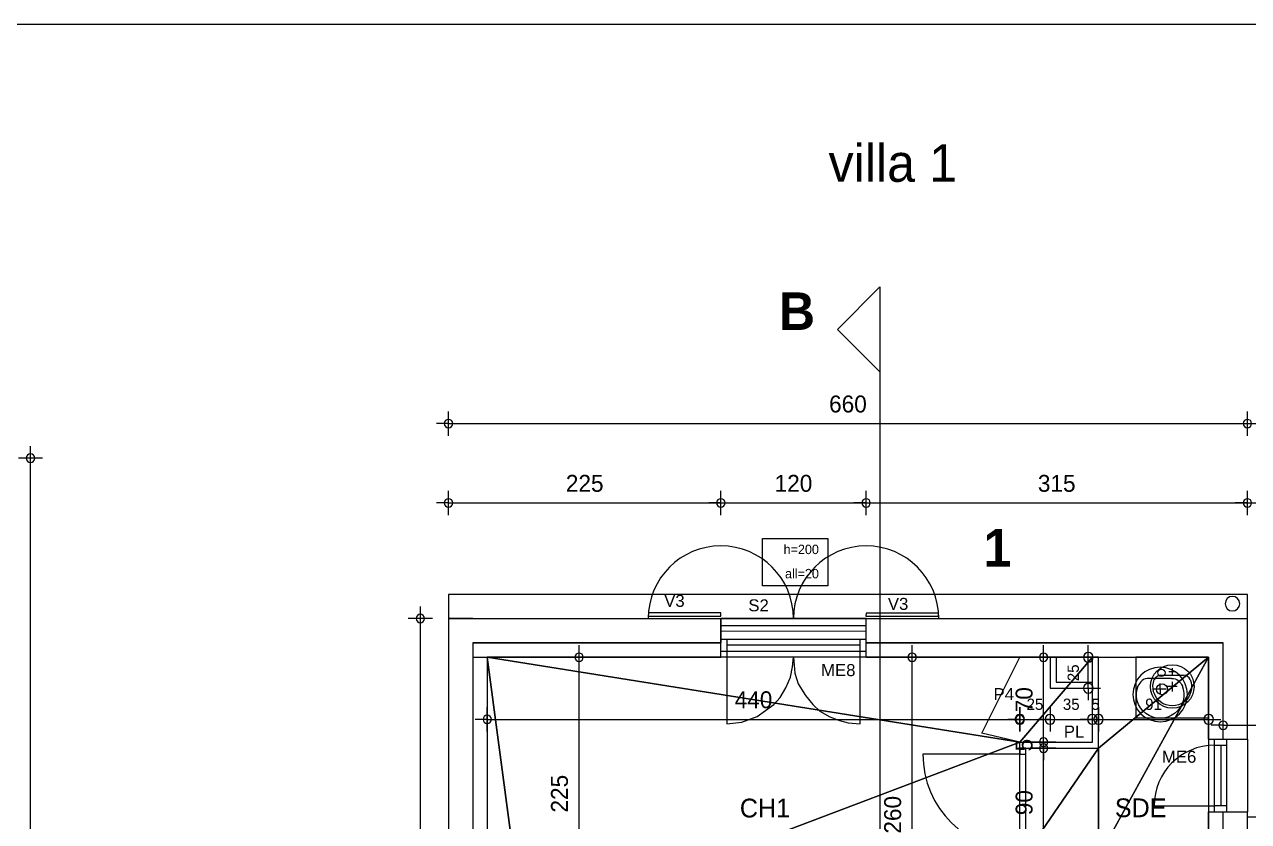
# Model space of a CAD drawing. Header units: metres. Extents: x 1.8 to 61.8, y -52.8 to -10.8.
# Drawn here: x 27.2 to 37.31, y -17.35 to -10.77 of the extents above; entities that cross this region are included whole.
import ezdxf
from ezdxf.enums import TextEntityAlignment as Align
from ezdxf.lldxf.tags import DXFTag

# ---------------------------------------------------------------- set-up
doc = ezdxf.new("R2010")
doc.units = ezdxf.units.M
doc.header["$MEASUREMENT"] = 0
for name, color, linetype in [('Calque commun', 7, 'Continuous'), ('Calque100', 7, 'Continuous'), ('Calque2', 7, 'Continuous'), ('Calque4', 7, 'Continuous'), ('Calque90', 7, 'Continuous'), ('Cotations', 7, 'Continuous'), ('Textes', 7, 'Continuous')]:
    doc.layers.add(name, color=color, linetype=linetype)
doc.styles.add('Arial8', font='arial.ttf', dxfattribs={"height": 0.098961})
doc.styles.add('Century Gothic', font='GOTHICB.TTF', dxfattribs={"height": 0.31023})
doc.styles.add('Century Gothic10', font='GOTHIC.TTF', dxfattribs={"height": 0.310302})
doc.styles.add('Century Gothic11', font='GOTHIC.TTF', dxfattribs={"height": 0.139636})
doc.styles.add('Century Gothic19', font='GOTHIC.TTF', dxfattribs={"height": 0.155151})
doc.styles.add('Century Gothic21', font='GOTHIC.TTF', dxfattribs={"height": 0.09309})
doc.styles.add('Century Gothic5', font='GOTHIC.TTF', dxfattribs={"height": 0.077575})
tags = doc.linetypes.add('DASHDOT2', pattern=[0.5, 0.25, -0.125, 0, -0.125]).pattern_tags.tags
tags[10:11] = [DXFTag(74, 4), DXFTag(75, 0), DXFTag(340, '0'), DXFTag(46, 1.0), DXFTag(50, 0.0), DXFTag(44, 0.0), DXFTag(45, 0.0)]
tags[8:9] = [DXFTag(74, 4), DXFTag(75, 0), DXFTag(340, '0'), DXFTag(46, 1.0), DXFTag(50, 0.0), DXFTag(44, 0.0), DXFTag(45, 0.0)]
tags[6:7] = [DXFTag(74, 4), DXFTag(75, 0), DXFTag(340, '0'), DXFTag(46, 1.0), DXFTag(50, 0.0), DXFTag(44, 0.0), DXFTag(45, 0.0)]
tags[4:5] = [DXFTag(74, 4), DXFTag(75, 0), DXFTag(340, '0'), DXFTag(46, 1.0), DXFTag(50, 0.0), DXFTag(44, 0.0), DXFTag(45, 0.0)]
tags = doc.linetypes.add('HIDDEN2', pattern=[0.1875, 0.125, -0.0625]).pattern_tags.tags
tags[6:7] = [DXFTag(74, 4), DXFTag(75, 0), DXFTag(340, '0'), DXFTag(46, 1.0), DXFTag(50, 0.0), DXFTag(44, 0.0), DXFTag(45, 0.0)]
tags[4:5] = [DXFTag(74, 4), DXFTag(75, 0), DXFTag(340, '0'), DXFTag(46, 1.0), DXFTag(50, 0.0), DXFTag(44, 0.0), DXFTag(45, 0.0)]

# ---------------------------------------------------------------- blocks, each defined once
blk = doc.blocks.new('new')
at = {"layer": 'Calque commun', "color": 5, "linetype": 'Continuous', "lineweight": 9}
blk.add_arc((0, 0), 0.5, 0, 359.9994, dxfattribs=at)
blk = doc.blocks.new('new2')
at = {"layer": 'Calque commun', "color": 5, "linetype": 'Continuous', "lineweight": 9}
blk.add_arc((0, 0), 0.5, 0, 359.9994, dxfattribs=at)
blk = doc.blocks.new('DimLine52720')
at = {"layer": 'Calque commun', "color": 5, "linetype": 'Continuous', "lineweight": 9}
for p, q in [((30.471, -15.671), (30.471, -15.571)), ((30.571, -15.671), (30.371, -15.671)), ((30.471, -24.671), (30.471, -15.671)), ((30.571, -24.671), (30.371, -24.671)), ((30.471, -24.671), (30.471, -24.771))]:
    blk.add_line(p, q, dxfattribs=at)
at = {"layer": 'Calque commun', "color": 5, "linetype": 'Continuous', "lineweight": 9, "xscale": 0.07000000029802322, "yscale": 0.07000000029802322, "zscale": 0.07000000029802322, "rotation": 90}
for name, p in [('new2', (30.471, -15.671)), ('new', (30.471, -24.671))]:
    blk.add_blockref(name, p, dxfattribs=at)
at = {"layer": 'Calque commun', "color": 5, "linetype": 'Continuous', "lineweight": 9, "style": 'Century Gothic11'}
blk.add_text('900', height=0.1396, rotation=90, dxfattribs=at).set_placement((30.421, -20.171), align=Align.BOTTOM_CENTER)
blk = doc.blocks.new('Block52766')
at = {"layer": 'Calque commun', "color": 7, "linetype": 'Continuous', "lineweight": 18}
for p, q in [((30.904, -15.671), (30.704, -15.671)), ((30.904, -15.871), (30.904, -15.871))]:
    blk.add_line(p, q, dxfattribs=at)
at = {"layer": 'Calque commun', "color": 7, "linetype": 'Continuous', "lineweight": 9}
blk.add_line((30.904, -15.991), (31.024, -15.991), dxfattribs=at)
blk = doc.blocks.new('Block52770')
at = {"layer": 'Calque commun', "color": 7, "linetype": 'Continuous', "lineweight": 18}
for p, q in [((37.304, -16.667), (37.304, -15.671)), ((37.304, -19.569), (37.304, -17.267))]:
    blk.add_line(p, q, dxfattribs=at)
at = {"layer": 'Calque commun', "color": 7, "linetype": 'Continuous', "lineweight": 9}
for p, q in [((37.104, -16.667), (37.104, -15.871)), ((36.984, -16.667), (36.984, -15.991)), ((36.984, -19.569), (36.984, -17.267)), ((37.104, -19.569), (37.104, -17.267))]:
    blk.add_line(p, q, dxfattribs=at)
blk = doc.blocks.new('Block52771')
at = {"layer": 'Calque commun', "color": 7, "linetype": 'Continuous', "lineweight": 18}
for p, q in [((30.704, -15.671), (32.954, -15.671)), ((34.154, -15.671), (37.304, -15.671))]:
    blk.add_line(p, q, dxfattribs=at)
at = {"layer": 'Calque commun', "color": 7, "linetype": 'Continuous', "lineweight": 9}
for p, q in [((30.904, -15.871), (32.954, -15.871)), ((34.154, -15.871), (37.104, -15.871)), ((31.024, -15.991), (32.954, -15.991)), ((34.154, -15.991), (36.984, -15.991))]:
    blk.add_line(p, q, dxfattribs=at)
blk = doc.blocks.new('Block52772')
at = {"layer": 'Calque commun', "color": 7, "linetype": 'Continuous', "lineweight": 18}
blk.add_line((30.704, -15.671), (30.704, -24.671), dxfattribs=at)
at = {"layer": 'Calque commun', "color": 7, "linetype": 'Continuous', "lineweight": 9}
for p, q in [((30.904, -15.871), (30.904, -24.471)), ((31.024, -15.991), (31.024, -24.351))]:
    blk.add_line(p, q, dxfattribs=at)
blk = doc.blocks.new('@PRES_1_$$_1')
at = {"layer": 'Calque commun', "color": 5, "linetype": 'Continuous', "lineweight": 9}
for p, q in [((0, 0.32), (1.2, 0.32)), ((1.2, 0.15), (0, 0.15)), ((0.05, 0.05), (0.05, 0.15)), ((1.15, 0.15), (1.15, 0.05)), ((1.2, 0.05), (0, 0.05)), ((0, 0), (1.2, 0)), ((0.05, 0.1), (1.15, 0.1))]:
    blk.add_line(p, q, dxfattribs=at)
blk = doc.blocks.new('@PRES_1_$$_1-2')
at = {"layer": 'Calque commun', "color": 7, "linetype": 'Continuous', "lineweight": 9}
blk.add_line((0, 0), (0, 0.32), dxfattribs=at)
blk = doc.blocks.new('@PRES_1_$$_1-3')
at = {"layer": 'Calque commun', "color": 7, "linetype": 'Continuous', "lineweight": 9}
blk.add_line((0, 0), (0, 0.32), dxfattribs=at)
blk = doc.blocks.new('INTER_2D_COMB')
at = {"layer": 'Calque4', "color": 0, "linetype": 'ByBlock', "lineweight": -2}
for name in ['@PRES_1_$$_1', '@PRES_1_$$_1-2']:
    blk.add_blockref(name, (0, 0), dxfattribs=at)
at = {"layer": 'Calque4', "color": 0, "linetype": 'ByBlock', "lineweight": -2, "extrusion": (0, 0, -1), "xscale": -1, "yscale": -1, "zscale": -1, "rotation": -180}
blk.add_blockref('@PRES_1_$$_1-3', (-1.2, 0), dxfattribs=at)
blk = doc.blocks.new('PLACED_COMB')
at = {"layer": 'Calque4', "color": 0, "linetype": 'ByBlock', "lineweight": -2}
blk.add_blockref('INTER_2D_COMB', (0, 0), dxfattribs=at)
blk = doc.blocks.new('@PRES_1_$$_1-4')
at = {"layer": 'Calque commun', "color": 5, "linetype": 'Continuous', "lineweight": 9}
for p, q in [((0, 0.32), (0.6, 0.32)), ((0.6, 0.15), (0, 0.15)), ((0.05, 0.05), (0.05, 0.15)), ((0.55, 0.15), (0.55, 0.05)), ((0.6, 0.05), (0, 0.05)), ((0, 0), (0.6, 0)), ((0.05, 0.1), (0.55, 0.1))]:
    blk.add_line(p, q, dxfattribs=at)
blk = doc.blocks.new('@PRES_1_$$_1-5')
at = {"layer": 'Calque commun', "color": 0, "linetype": 'ByBlock', "lineweight": -2}
blk.add_line((0, 0), (0, 0.32), dxfattribs=at)
blk = doc.blocks.new('@PRES_1_$$_1-6')
at = {"layer": 'Calque commun', "color": 0, "linetype": 'ByBlock', "lineweight": -2}
blk.add_line((0, 0), (0, 0.32), dxfattribs=at)
blk = doc.blocks.new('INTER_2D_COMB2')
at = {"layer": 'Calque4', "color": 0, "linetype": 'ByBlock', "lineweight": -2}
blk.add_blockref('@PRES_1_$$_1-4', (0, 0), dxfattribs=at)
at = {"layer": 'Calque4', "color": 7, "linetype": 'Continuous', "lineweight": 9}
blk.add_blockref('@PRES_1_$$_1-5', (0, 0), dxfattribs=at)
at = {"layer": 'Calque4', "color": 7, "linetype": 'Continuous', "lineweight": 9, "extrusion": (0, 0, -1), "xscale": -1, "yscale": -1, "zscale": -1, "rotation": -180}
blk.add_blockref('@PRES_1_$$_1-6', (-0.6, 0), dxfattribs=at)
blk = doc.blocks.new('PLACED_COMB2')
at = {"layer": 'Calque4', "color": 0, "linetype": 'ByBlock', "lineweight": -2}
blk.add_blockref('INTER_2D_COMB2', (0, 0), dxfattribs=at)
blk = doc.blocks.new('new57')
at = {"layer": 'Calque commun', "color": 5, "linetype": 'Continuous', "lineweight": 9}
blk.add_arc((0, 0), 0.5, 0, 359.9994, dxfattribs=at)
blk = doc.blocks.new('new58')
at = {"layer": 'Calque commun', "color": 5, "linetype": 'Continuous', "lineweight": 9}
blk.add_arc((0, 0), 0.5, 0, 359.9994, dxfattribs=at)
blk = doc.blocks.new('DimLine53238')
at = {"layer": 'Calque commun', "color": 5, "linetype": 'Continuous', "lineweight": 9}
for p, q in [((27.25, -14.347, 0), (27.25, -14.247, 0)), ((27.35, -14.347, 0), (27.15, -14.347, 0)), ((27.25, -23.347, 0), (27.25, -14.347, 0)), ((27.35, -23.347, 0), (27.15, -23.347, 0)), ((27.25, -23.347, 0), (27.25, -23.447, 0))]:
    blk.add_line(p, q, dxfattribs=at)
at = {"layer": 'Calque commun', "color": 5, "linetype": 'Continuous', "lineweight": 9, "xscale": 0.07000000029802322, "yscale": 0.07000000029802322, "zscale": 0.07000000029802322, "rotation": 90}
for name, p in [('new58', (27.25, -14.347, 0)), ('new57', (27.25, -23.347, 0))]:
    blk.add_blockref(name, p, dxfattribs=at)
at = {"layer": 'Calque commun', "color": 5, "linetype": 'Continuous', "lineweight": 9, "style": 'Century Gothic11'}
blk.add_text('900', height=0.1396, rotation=90, dxfattribs=at).set_placement((27.2, -18.847, 0), align=Align.BOTTOM_CENTER)
blk = doc.blocks.new('new65')
at = {"layer": 'Calque commun', "color": 5, "linetype": 'Continuous', "lineweight": 9}
blk.add_arc((0, 0), 0.5, 0, 359.9994, dxfattribs=at)
blk = doc.blocks.new('new66')
at = {"layer": 'Calque commun', "color": 5, "linetype": 'Continuous', "lineweight": 9}
blk.add_arc((0, 0), 0.5, 0, 359.9994, dxfattribs=at)
blk = doc.blocks.new('DimLine53532')
at = {"layer": 'Calque commun', "color": 5, "linetype": 'Continuous', "lineweight": 9}
for p, q in [((30.704, -14.816), (30.704, -14.616)), ((32.954, -14.816), (32.954, -14.616)), ((30.704, -14.716), (30.604, -14.716)), ((30.704, -14.716), (32.954, -14.716)), ((32.954, -14.716), (33.054, -14.716))]:
    blk.add_line(p, q, dxfattribs=at)
at = {"layer": 'Calque commun', "color": 5, "linetype": 'Continuous', "lineweight": 9, "xscale": 0.07000000029802322, "yscale": 0.07000000029802322, "zscale": 0.07000000029802322}
for name, p in [('new65', (30.704, -14.716)), ('new66', (32.954, -14.716))]:
    blk.add_blockref(name, p, dxfattribs=at)
at = {"layer": 'Calque commun', "color": 5, "linetype": 'Continuous', "lineweight": 9, "style": 'Century Gothic11'}
blk.add_text('225', height=0.1396, dxfattribs=at).set_placement((31.829, -14.666), align=Align.BOTTOM_CENTER)
blk = doc.blocks.new('new67')
at = {"layer": 'Calque commun', "color": 5, "linetype": 'Continuous', "lineweight": 9}
blk.add_arc((0, 0), 0.5, 0, 359.9994, dxfattribs=at)
blk = doc.blocks.new('new68')
at = {"layer": 'Calque commun', "color": 5, "linetype": 'Continuous', "lineweight": 9}
blk.add_arc((0, 0), 0.5, 0, 359.9994, dxfattribs=at)
blk = doc.blocks.new('DimLine53540')
at = {"layer": 'Calque commun', "color": 5, "linetype": 'Continuous', "lineweight": 9}
for p, q in [((32.954, -14.816), (32.954, -14.616)), ((34.154, -14.816), (34.154, -14.616)), ((32.954, -14.716), (32.854, -14.716)), ((32.954, -14.716), (34.154, -14.716)), ((34.154, -14.716), (34.254, -14.716))]:
    blk.add_line(p, q, dxfattribs=at)
at = {"layer": 'Calque commun', "color": 5, "linetype": 'Continuous', "lineweight": 9, "xscale": 0.07000000029802322, "yscale": 0.07000000029802322, "zscale": 0.07000000029802322}
for name, p in [('new67', (32.954, -14.716)), ('new68', (34.154, -14.716))]:
    blk.add_blockref(name, p, dxfattribs=at)
at = {"layer": 'Calque commun', "color": 5, "linetype": 'Continuous', "lineweight": 9, "style": 'Century Gothic11'}
blk.add_text('120', height=0.1396, dxfattribs=at).set_placement((33.554, -14.666), align=Align.BOTTOM_CENTER)
blk = doc.blocks.new('new69')
at = {"layer": 'Calque commun', "color": 5, "linetype": 'Continuous', "lineweight": 9}
blk.add_arc((0, 0), 0.5, 0, 359.9994, dxfattribs=at)
blk = doc.blocks.new('new70')
at = {"layer": 'Calque commun', "color": 5, "linetype": 'Continuous', "lineweight": 9}
blk.add_arc((0, 0), 0.5, 0, 359.9994, dxfattribs=at)
blk = doc.blocks.new('DimLine53548')
at = {"layer": 'Calque commun', "color": 5, "linetype": 'Continuous', "lineweight": 9}
for p, q in [((34.154, -14.816), (34.154, -14.616)), ((37.304, -14.816), (37.304, -14.616)), ((34.154, -14.716), (34.054, -14.716)), ((34.154, -14.716), (37.304, -14.716)), ((37.304, -14.716), (37.404, -14.716))]:
    blk.add_line(p, q, dxfattribs=at)
at = {"layer": 'Calque commun', "color": 5, "linetype": 'Continuous', "lineweight": 9, "xscale": 0.07000000029802322, "yscale": 0.07000000029802322, "zscale": 0.07000000029802322}
for name, p in [('new69', (34.154, -14.716)), ('new70', (37.304, -14.716))]:
    blk.add_blockref(name, p, dxfattribs=at)
at = {"layer": 'Calque commun', "color": 5, "linetype": 'Continuous', "lineweight": 9, "style": 'Century Gothic11'}
blk.add_text('315', height=0.1396, dxfattribs=at).set_placement((35.729, -14.666), align=Align.BOTTOM_CENTER)
blk = doc.blocks.new('new83')
at = {"layer": 'Calque commun', "color": 5, "linetype": 'Continuous', "lineweight": 9}
blk.add_arc((0, 0), 0.5, 0, 359.9994, dxfattribs=at)
blk = doc.blocks.new('new84')
at = {"layer": 'Calque commun', "color": 5, "linetype": 'Continuous', "lineweight": 9}
blk.add_arc((0, 0), 0.5, 0, 359.9994, dxfattribs=at)
blk = doc.blocks.new('DimLine54847')
at = {"layer": 'Calque commun', "color": 5, "linetype": 'Continuous', "lineweight": 9}
for p, q in [((37.104, -16.652), (37.104, -16.452)), ((40.084, -16.652), (40.084, -16.452)), ((37.104, -16.552), (37.004, -16.552)), ((37.104, -16.552), (40.084, -16.552)), ((40.084, -16.552), (40.184, -16.552))]:
    blk.add_line(p, q, dxfattribs=at)
at = {"layer": 'Calque commun', "color": 5, "linetype": 'Continuous', "lineweight": 9, "xscale": 0.07000000029802322, "yscale": 0.07000000029802322, "zscale": 0.07000000029802322}
for name, p in [('new83', (37.104, -16.552)), ('new84', (40.084, -16.552))]:
    blk.add_blockref(name, p, dxfattribs=at)
at = {"layer": 'Calque commun', "color": 5, "linetype": 'Continuous', "lineweight": 9, "style": 'Century Gothic11'}
blk.add_text('298', height=0.1396, dxfattribs=at).set_placement((38.594, -16.502), align=Align.BOTTOM_CENTER)
blk = doc.blocks.new('new111')
at = {"layer": 'Calque commun', "color": 5, "linetype": 'Continuous', "lineweight": 9}
blk.add_arc((0, 0), 0.5, 0, 359.9994, dxfattribs=at)
blk = doc.blocks.new('new112')
at = {"layer": 'Calque commun', "color": 5, "linetype": 'Continuous', "lineweight": 9}
blk.add_arc((0, 0), 0.5, 0, 359.9994, dxfattribs=at)
blk = doc.blocks.new('DimLine55493')
at = {"layer": 'Calque commun', "color": 5, "linetype": 'Continuous', "lineweight": 9}
for p, q in [((30.704, -14.161), (30.704, -13.961)), ((37.304, -14.161), (37.304, -13.961)), ((30.704, -14.061), (30.604, -14.061)), ((30.704, -14.061), (37.304, -14.061)), ((37.304, -14.061), (37.404, -14.061))]:
    blk.add_line(p, q, dxfattribs=at)
at = {"layer": 'Calque commun', "color": 5, "linetype": 'Continuous', "lineweight": 9, "xscale": 0.07000000029802322, "yscale": 0.07000000029802322, "zscale": 0.07000000029802322}
for name, p in [('new111', (30.704, -14.061)), ('new112', (37.304, -14.061))]:
    blk.add_blockref(name, p, dxfattribs=at)
at = {"layer": 'Calque commun', "color": 5, "linetype": 'Continuous', "lineweight": 9, "style": 'Century Gothic11'}
blk.add_text('660', height=0.1396, dxfattribs=at).set_placement((34.004, -14.011), align=Align.BOTTOM_CENTER)
blk = doc.blocks.new('new113')
at = {"layer": 'Calque commun', "color": 5, "linetype": 'Continuous', "lineweight": 9}
blk.add_arc((0, 0), 0.5, 0, 359.9994, dxfattribs=at)
blk = doc.blocks.new('new114')
at = {"layer": 'Calque commun', "color": 5, "linetype": 'Continuous', "lineweight": 9}
blk.add_arc((0, 0), 0.5, 0, 359.9994, dxfattribs=at)
blk = doc.blocks.new('DimLine55501')
at = {"layer": 'Calque commun', "color": 5, "linetype": 'Continuous', "lineweight": 9}
for p, q in [((37.304, -14.816), (37.304, -14.616)), ((43.504, -14.816), (43.504, -14.616)), ((37.304, -14.716), (37.204, -14.716)), ((37.304, -14.716), (43.504, -14.716)), ((43.504, -14.716), (43.604, -14.716))]:
    blk.add_line(p, q, dxfattribs=at)
at = {"layer": 'Calque commun', "color": 5, "linetype": 'Continuous', "lineweight": 9, "xscale": 0.07000000029802322, "yscale": 0.07000000029802322, "zscale": 0.07000000029802322}
for name, p in [('new113', (37.304, -14.716)), ('new114', (43.504, -14.716))]:
    blk.add_blockref(name, p, dxfattribs=at)
at = {"layer": 'Calque commun', "color": 5, "linetype": 'Continuous', "lineweight": 9, "style": 'Century Gothic11'}
blk.add_text('620', height=0.1396, dxfattribs=at).set_placement((40.404, -14.666), align=Align.BOTTOM_CENTER)
blk = doc.blocks.new('fleche08')
at = {"layer": 'Calque100', "color": 6, "linetype": 'Continuous', "lineweight": 18}
mesh = blk.add_polyface(dxfattribs=at)
corners = [(-0.35, -0.35), (0, 0), (0.35, -0.35)]
mesh.append_faces([[corners[k] for k in face] for face in [(0, 1, 2)]], dxfattribs={"color": 6})
blk = doc.blocks.new('@PRES_1_$$_1-49')
at = {"layer": 'Calque commun', "color": 5, "linetype": 'Continuous', "lineweight": 9}
blk.add_line((0.05, 0.05), (0.05, 0.85), dxfattribs=at)
at = {"layer": 'Calque commun', "color": 5, "linetype": 'Continuous', "lineweight": 9, "extrusion": (0, 0, -1)}
blk.add_arc((-0.05, 0.05), 0.8, 90, 180, dxfattribs=at)
at = {"layer": 'Calque commun', "color": 5, "linetype": 'Continuous', "lineweight": 9}
mesh = blk.add_polyface(dxfattribs=at)
corners = [(0, 0), (0, 0.05), (0.05, 0.05), (0.05, 0)]
mesh.append_faces([[corners[k] for k in face] for face in [(0, 1, 2, 3)]], dxfattribs={"color": 5})
mesh = blk.add_polyface(dxfattribs=at)
corners = [(0.85, 0), (0.85, 0.05), (0.9, 0.05), (0.9, 0)]
mesh.append_faces([[corners[k] for k in face] for face in [(0, 1, 2, 3)]], dxfattribs={"color": 5})
blk = doc.blocks.new('@PRES_1_$$_1-50')
at = {"layer": 'Calque commun', "color": 0, "linetype": 'ByBlock', "lineweight": -2}
blk.add_line((0, 0), (0, 0.05), dxfattribs=at)
blk = doc.blocks.new('@PRES_1_$$_1-51')
at = {"layer": 'Calque commun', "color": 0, "linetype": 'ByBlock', "lineweight": -2}
blk.add_line((0, 0), (0, 0.05), dxfattribs=at)
blk = doc.blocks.new('INTER_2D_COMB17')
at = {"layer": 'Calque commun', "color": 0, "linetype": 'ByBlock', "lineweight": -2}
blk.add_blockref('@PRES_1_$$_1-49', (0, 0), dxfattribs=at)
at = {"layer": 'Calque commun', "color": 15, "linetype": 'Continuous', "lineweight": 18}
blk.add_blockref('@PRES_1_$$_1-50', (0, 0), dxfattribs=at)
at = {"layer": 'Calque commun', "color": 15, "linetype": 'Continuous', "lineweight": 18, "extrusion": (0, 0, -1), "xscale": -1, "yscale": -1, "zscale": -1, "rotation": -180}
blk.add_blockref('@PRES_1_$$_1-51', (-0.9, 0), dxfattribs=at)
blk = doc.blocks.new('PLACED_COMB17')
at = {"layer": 'Calque commun', "color": 0, "linetype": 'ByBlock', "lineweight": -2}
blk.add_blockref('INTER_2D_COMB17', (0, 0), dxfattribs=at)
blk = doc.blocks.new('xmodule1pdniv1-19')
at = {"layer": 'Calque commun', "color": 5, "linetype": 'Continuous', "lineweight": 9}
blk.add_arc((0, 0), 0.5, 0, 359.9994, dxfattribs=at)
blk = doc.blocks.new('xmodule1pdniv1-20')
at = {"layer": 'Calque commun', "color": 5, "linetype": 'Continuous', "lineweight": 9}
blk.add_arc((0, 0), 0.5, 0, 359.9994, dxfattribs=at)
blk = doc.blocks.new('DimLine53678-2')
at = {"layer": 'Calque commun', "color": 5, "linetype": 'Continuous', "lineweight": 9}
for p, q in [((31.782, -15.991), (31.782, -15.891)), ((31.882, -15.991), (31.682, -15.991)), ((31.782, -18.243), (31.782, -15.991)), ((31.682, -18.243), (31.882, -18.243)), ((31.782, -18.243), (31.782, -18.343))]:
    blk.add_line(p, q, dxfattribs=at)
at = {"layer": 'Calque commun', "color": 5, "linetype": 'Continuous', "lineweight": 9, "xscale": 0.07000000029802322, "yscale": 0.07000000029802322, "zscale": 0.07000000029802322, "rotation": 90}
for name, p in [('xmodule1pdniv1-20', (31.782, -15.991)), ('xmodule1pdniv1-19', (31.782, -18.243))]:
    blk.add_blockref(name, p, dxfattribs=at)
at = {"layer": 'Calque commun', "color": 5, "linetype": 'Continuous', "lineweight": 9, "style": 'Century Gothic11'}
blk.add_text('225', height=0.1396, rotation=90, dxfattribs=at).set_placement((31.732, -17.117), align=Align.BOTTOM_CENTER)
blk = doc.blocks.new('xmodule1pdniv1-43')
at = {"layer": 'Calque commun', "color": 5, "linetype": 'Continuous', "lineweight": 9}
blk.add_arc((0, 0), 0.5, 0, 359.9994, dxfattribs=at)
blk = doc.blocks.new('xmodule1pdniv1-44')
at = {"layer": 'Calque commun', "color": 5, "linetype": 'Continuous', "lineweight": 9}
blk.add_arc((0, 0), 0.5, 0, 359.9994, dxfattribs=at)
blk = doc.blocks.new('DimLine53774-2')
at = {"layer": 'Calque commun', "color": 5, "linetype": 'Continuous', "lineweight": 9}
for p, q in [((34.535, -15.991), (34.535, -15.891)), ((34.635, -15.991), (34.435, -15.991)), ((34.535, -18.591), (34.535, -15.991)), ((34.635, -18.591), (34.435, -18.591)), ((34.535, -18.591), (34.535, -18.691))]:
    blk.add_line(p, q, dxfattribs=at)
at = {"layer": 'Calque commun', "color": 5, "linetype": 'Continuous', "lineweight": 9, "xscale": 0.07000000029802322, "yscale": 0.07000000029802322, "zscale": 0.07000000029802322, "rotation": 90}
for name, p in [('xmodule1pdniv1-44', (34.535, -15.991)), ('xmodule1pdniv1-43', (34.535, -18.591))]:
    blk.add_blockref(name, p, dxfattribs=at)
at = {"layer": 'Calque commun', "color": 5, "linetype": 'Continuous', "lineweight": 9, "style": 'Century Gothic11'}
blk.add_text('260', height=0.1396, rotation=90, dxfattribs=at).set_placement((34.485, -17.291), align=Align.BOTTOM_CENTER)
blk = doc.blocks.new('xmodule1pdniv1-59')
at = {"layer": 'Calque commun', "color": 5, "linetype": 'Continuous', "lineweight": 9}
blk.add_arc((0, 0), 0.5, 0, 359.9994, dxfattribs=at)
blk = doc.blocks.new('xmodule1pdniv1-60')
at = {"layer": 'Calque commun', "color": 5, "linetype": 'Continuous', "lineweight": 9}
blk.add_arc((0, 0), 0.5, 0, 359.9994, dxfattribs=at)
blk = doc.blocks.new('DimLine53854-2')
at = {"layer": 'Calque commun', "color": 5, "linetype": 'Continuous', "lineweight": 9}
for p, q in [((35.621, -16.741), (35.621, -16.641)), ((35.721, -16.741), (35.521, -16.741)), ((35.621, -17.641), (35.621, -16.741)), ((35.721, -17.641), (35.521, -17.641)), ((35.621, -17.641), (35.621, -17.741))]:
    blk.add_line(p, q, dxfattribs=at)
at = {"layer": 'Calque commun', "color": 5, "linetype": 'Continuous', "lineweight": 9, "xscale": 0.07000000029802322, "yscale": 0.07000000029802322, "zscale": 0.07000000029802322, "rotation": 90}
for name, p in [('xmodule1pdniv1-60', (35.621, -16.741)), ('xmodule1pdniv1-59', (35.621, -17.641))]:
    blk.add_blockref(name, p, dxfattribs=at)
at = {"layer": 'Calque commun', "color": 5, "linetype": 'Continuous', "lineweight": 9, "style": 'Century Gothic11'}
blk.add_text('90', height=0.1396, rotation=90, dxfattribs=at).set_placement((35.571, -17.191), align=Align.BOTTOM_CENTER)
blk = doc.blocks.new('xmodule1pdniv1-61')
at = {"layer": 'Calque commun', "color": 5, "linetype": 'Continuous', "lineweight": 9}
blk.add_arc((0, 0), 0.5, 0, 359.9994, dxfattribs=at)
blk = doc.blocks.new('xmodule1pdniv1-62')
at = {"layer": 'Calque commun', "color": 5, "linetype": 'Continuous', "lineweight": 9}
blk.add_arc((0, 0), 0.5, 0, 359.9994, dxfattribs=at)
blk = doc.blocks.new('DimLine53862-2')
at = {"layer": 'Calque commun', "color": 5, "linetype": 'Continuous', "lineweight": 9}
for p, q in [((35.621, -16.691), (35.621, -16.591)), ((35.721, -16.691), (35.521, -16.691)), ((35.721, -16.741), (35.521, -16.741)), ((35.621, -16.741), (35.621, -16.691)), ((35.621, -16.741), (35.621, -16.841))]:
    blk.add_line(p, q, dxfattribs=at)
at = {"layer": 'Calque commun', "color": 5, "linetype": 'Continuous', "lineweight": 9, "xscale": 0.07000000029802322, "yscale": 0.07000000029802322, "zscale": 0.07000000029802322, "rotation": 90}
for name, p in [('xmodule1pdniv1-62', (35.621, -16.691)), ('xmodule1pdniv1-61', (35.621, -16.741))]:
    blk.add_blockref(name, p, dxfattribs=at)
at = {"layer": 'Calque commun', "color": 5, "linetype": 'Continuous', "lineweight": 9, "style": 'Century Gothic11'}
blk.add_text('5', height=0.14, rotation=90, dxfattribs=at).set_placement((35.571, -16.716), align=Align.BOTTOM_CENTER)
blk = doc.blocks.new('xmodule1pdniv1-63')
at = {"layer": 'Calque commun', "color": 5, "linetype": 'Continuous', "lineweight": 9}
blk.add_arc((0, 0), 0.5, 0, 359.9994, dxfattribs=at)
blk = doc.blocks.new('xmodule1pdniv1-64')
at = {"layer": 'Calque commun', "color": 5, "linetype": 'Continuous', "lineweight": 9}
blk.add_arc((0, 0), 0.5, 0, 359.9994, dxfattribs=at)
blk = doc.blocks.new('DimLine53870-2')
at = {"layer": 'Calque commun', "color": 5, "linetype": 'Continuous', "lineweight": 9}
for p, q in [((35.621, -15.991), (35.621, -15.891)), ((35.721, -15.991), (35.521, -15.991)), ((35.621, -16.691), (35.621, -15.991)), ((35.721, -16.691), (35.521, -16.691)), ((35.621, -16.691), (35.621, -16.791))]:
    blk.add_line(p, q, dxfattribs=at)
at = {"layer": 'Calque commun', "color": 5, "linetype": 'Continuous', "lineweight": 9, "xscale": 0.07000000029802322, "yscale": 0.07000000029802322, "zscale": 0.07000000029802322, "rotation": 90}
for name, p in [('xmodule1pdniv1-64', (35.621, -15.991)), ('xmodule1pdniv1-63', (35.621, -16.691))]:
    blk.add_blockref(name, p, dxfattribs=at)
at = {"layer": 'Calque commun', "color": 5, "linetype": 'Continuous', "lineweight": 9, "style": 'Century Gothic11'}
blk.add_text('70', height=0.1396, rotation=90, dxfattribs=at).set_placement((35.571, -16.341), align=Align.BOTTOM_CENTER)
blk = doc.blocks.new('xmodule1pdniv1-79')
at = {"layer": 'Calque commun', "color": 5, "linetype": 'Continuous', "lineweight": 9}
blk.add_arc((0, 0), 0.5, 0, 359.9994, dxfattribs=at)
blk = doc.blocks.new('xmodule1pdniv1-80')
at = {"layer": 'Calque commun', "color": 5, "linetype": 'Continuous', "lineweight": 9}
blk.add_arc((0, 0), 0.5, 0, 359.9994, dxfattribs=at)
blk = doc.blocks.new('DimLine53934-2')
at = {"layer": 'Calque commun', "color": 5, "linetype": 'Continuous', "lineweight": 9}
for p, q in [((31.024, -16.603), (31.024, -16.403)), ((35.424, -16.403), (35.424, -16.603)), ((31.024, -16.503), (30.924, -16.503)), ((31.024, -16.503), (35.424, -16.503)), ((35.424, -16.503), (35.524, -16.503))]:
    blk.add_line(p, q, dxfattribs=at)
at = {"layer": 'Calque commun', "color": 5, "linetype": 'Continuous', "lineweight": 9, "xscale": 0.07000000029802322, "yscale": 0.07000000029802322, "zscale": 0.07000000029802322}
for name, p in [('xmodule1pdniv1-79', (31.024, -16.503)), ('xmodule1pdniv1-80', (35.424, -16.503))]:
    blk.add_blockref(name, p, dxfattribs=at)
at = {"layer": 'Calque commun', "color": 5, "linetype": 'Continuous', "lineweight": 9, "style": 'Century Gothic11'}
blk.add_text('440', height=0.1396, dxfattribs=at).set_placement((33.224, -16.453), align=Align.BOTTOM_CENTER)
blk = doc.blocks.new('xmodule1pdniv1-81')
at = {"layer": 'Calque commun', "color": 5, "linetype": 'Continuous', "lineweight": 9}
blk.add_arc((0, 0), 0.5, 0, 359.9994, dxfattribs=at)
blk = doc.blocks.new('xmodule1pdniv1-82')
at = {"layer": 'Calque commun', "color": 5, "linetype": 'Continuous', "lineweight": 9}
blk.add_arc((0, 0), 0.5, 0, 359.9994, dxfattribs=at)
blk = doc.blocks.new('DimLine53950-2')
at = {"layer": 'Calque commun', "color": 5, "linetype": 'Continuous', "lineweight": 9}
for p, q in [((36.024, -16.603), (36.024, -16.403)), ((36.074, -16.403), (36.074, -16.603)), ((36.024, -16.503), (35.924, -16.503)), ((36.024, -16.503), (36.074, -16.503)), ((36.074, -16.503), (36.174, -16.503))]:
    blk.add_line(p, q, dxfattribs=at)
at = {"layer": 'Calque commun', "color": 5, "linetype": 'Continuous', "lineweight": 9, "xscale": 0.07999999821186066, "yscale": 0.07999999821186066, "zscale": 0.07999999821186066}
for name, p in [('xmodule1pdniv1-81', (36.024, -16.503)), ('xmodule1pdniv1-82', (36.074, -16.503))]:
    blk.add_blockref(name, p, dxfattribs=at)
at = {"layer": 'Calque commun', "color": 5, "linetype": 'Continuous', "lineweight": 9, "style": 'Century Gothic21'}
blk.add_text('5', height=0.0931, dxfattribs=at).set_placement((36.049, -16.453), align=Align.BOTTOM_CENTER)
blk = doc.blocks.new('xmodule1pdniv1-83')
at = {"layer": 'Calque commun', "color": 5, "linetype": 'Continuous', "lineweight": 9}
blk.add_arc((0, 0), 0.5, 0, 359.9994, dxfattribs=at)
blk = doc.blocks.new('xmodule1pdniv1-84')
at = {"layer": 'Calque commun', "color": 5, "linetype": 'Continuous', "lineweight": 9}
blk.add_arc((0, 0), 0.5, 0, 359.9994, dxfattribs=at)
blk = doc.blocks.new('DimLine53958-2')
at = {"layer": 'Calque commun', "color": 5, "linetype": 'Continuous', "lineweight": 9}
for p, q in [((36.074, -16.403), (36.074, -16.603)), ((36.984, -16.403), (36.984, -16.603)), ((36.074, -16.503), (35.974, -16.503)), ((36.074, -16.503), (36.984, -16.503)), ((36.984, -16.503), (37.084, -16.503))]:
    blk.add_line(p, q, dxfattribs=at)
at = {"layer": 'Calque commun', "color": 5, "linetype": 'Continuous', "lineweight": 9, "xscale": 0.07999999821186066, "yscale": 0.07999999821186066, "zscale": 0.07999999821186066}
for name, p in [('xmodule1pdniv1-83', (36.074, -16.503)), ('xmodule1pdniv1-84', (36.984, -16.503))]:
    blk.add_blockref(name, p, dxfattribs=at)
at = {"layer": 'Calque commun', "color": 5, "linetype": 'Continuous', "lineweight": 9, "style": 'Century Gothic21'}
blk.add_text('91', height=0.0931, dxfattribs=at).set_placement((36.529, -16.453), align=Align.BOTTOM_CENTER)
blk = doc.blocks.new('vasque1')
at = {"layer": 'Calque2', "color": 6, "linetype": 'Continuous', "lineweight": 9}
for p, q in [((-0.094, -0.092), (0.094, -0.092)), ((-0.053, -0.182), (0.053, -0.182)), ((0, -0.182), (0, -0.135)), ((0, -0.182), (0, -0.224))]:
    blk.add_line(p, q, dxfattribs=at)
at = {"layer": 'Calque2', "color": 6, "linetype": 'Continuous', "lineweight": 9, "flags": 128}
for points in [[(0, -0.45, -1), (0, 0)], [(0, 0, -1), (0, -0.45)], [(-0.094, -0.092, 0.324927), (-0.183, -0.157)], [(0.02, -0.046, 1), (-0.04, -0.046, 1), (0.02, -0.046)], [(0.094, -0.092, -0.324927), (0.183, -0.157)], [(-0.181, -0.151, 1.494518), (0.181, -0.151)], [(0.03, -0.182, 1), (-0.06, -0.182, 1), (0.03, -0.182)]]:
    blk.add_lwpolyline(points, format="xyb", dxfattribs=at)
blk = doc.blocks.new('vasqu450')
at = {"layer": 'Calque commun', "color": 6, "linetype": 'Continuous', "lineweight": 9}
blk.add_line((0.121, 0.117), (-0.117, 0.117), dxfattribs=at)
for radius, start, end in [(0.225, 360, 359.9994), (0.2, 158.4, 21.6)]:
    blk.add_arc((0, 0), radius, start, end, dxfattribs=at)
at = {"layer": 'Calque commun', "color": 6, "linetype": 'Continuous', "lineweight": 9, "extrusion": (0, 0, -1)}
for centre, start, end in [((0.112, 0.033), 28.9734, 86.4066), ((-0.112, 0.033), 93.5934, 151.0266)]:
    blk.add_arc(centre, 0.0845, start, end, dxfattribs=at)
at = {"layer": 'Calque90', "color": 6, "linetype": 'Continuous', "lineweight": 9}
for p, q in [((0.035, 0.155), (-0.035, 0.155)), ((0, 0.19), (0, 0.12)), ((-0.05, 0), (0.05, 0)), ((0, 0.05), (0, -0.05))]:
    blk.add_line(p, q, dxfattribs=at)
blk = doc.blocks.new('meuble vasque 60x50')
at = {"layer": 'Calque commun', "color": 0, "linetype": 'ByBlock', "lineweight": -2, "xscale": 0.800000011920929, "yscale": 0.800000011920929, "zscale": 0.800000011920929}
blk.add_blockref('vasqu450', (0.299, -0.241), dxfattribs=at)
at = {"layer": 'Calque commun', "color": 0, "linetype": 'ByBlock', "lineweight": -2}
blk.add_blockref('vasque1', (0.399, -0.082), dxfattribs=at)
at = {"layer": 'Calque commun', "color": 6, "linetype": 'Continuous', "lineweight": 9}
mesh = blk.add_polyface(dxfattribs=at)
corners = [(-0.001, 0), (0.599, 0), (0.599, -0.5), (-0.001, -0.5)]
mesh.append_faces([[corners[k] for k in face] for face in [(0, 1, 2, 3)]], dxfattribs={"color": 6})
blk = doc.blocks.new('xmodule1pdniv1-115')
at = {"layer": 'Calque commun', "color": 5, "linetype": 'Continuous', "lineweight": 9}
blk.add_arc((0, 0), 0.5, 0, 359.9994, dxfattribs=at)
blk = doc.blocks.new('xmodule1pdniv1-116')
at = {"layer": 'Calque commun', "color": 5, "linetype": 'Continuous', "lineweight": 9}
blk.add_arc((0, 0), 0.5, 0, 359.9994, dxfattribs=at)
blk = doc.blocks.new('DimLine60890')
at = {"layer": 'Calque commun', "color": 5, "linetype": 'Continuous', "lineweight": 9}
for p, q in [((35.424, -16.603), (35.424, -16.403)), ((35.674, -16.403), (35.674, -16.603)), ((35.424, -16.503), (35.324, -16.503)), ((35.424, -16.503), (35.674, -16.503)), ((35.674, -16.503), (35.774, -16.503))]:
    blk.add_line(p, q, dxfattribs=at)
at = {"layer": 'Calque commun', "color": 5, "linetype": 'Continuous', "lineweight": 9, "xscale": 0.07999999821186066, "yscale": 0.07999999821186066, "zscale": 0.07999999821186066}
for name, p in [('xmodule1pdniv1-115', (35.424, -16.503)), ('xmodule1pdniv1-116', (35.674, -16.503))]:
    blk.add_blockref(name, p, dxfattribs=at)
at = {"layer": 'Calque commun', "color": 5, "linetype": 'Continuous', "lineweight": 9, "style": 'Century Gothic21'}
blk.add_text('25', height=0.0931, dxfattribs=at).set_placement((35.549, -16.453), align=Align.BOTTOM_CENTER)
blk = doc.blocks.new('xmodule1pdniv1-117')
at = {"layer": 'Calque commun', "color": 5, "linetype": 'Continuous', "lineweight": 9}
blk.add_arc((0, 0), 0.5, 0, 359.9994, dxfattribs=at)
blk = doc.blocks.new('xmodule1pdniv1-118')
at = {"layer": 'Calque commun', "color": 5, "linetype": 'Continuous', "lineweight": 9}
blk.add_arc((0, 0), 0.5, 0, 359.9994, dxfattribs=at)
blk = doc.blocks.new('DimLine60898-2')
at = {"layer": 'Calque commun', "color": 5, "linetype": 'Continuous', "lineweight": 9}
for p, q in [((35.674, -16.403), (35.674, -16.603)), ((36.024, -16.603), (36.024, -16.403)), ((35.674, -16.503), (35.574, -16.503)), ((35.674, -16.503), (36.024, -16.503)), ((36.024, -16.503), (36.124, -16.503))]:
    blk.add_line(p, q, dxfattribs=at)
at = {"layer": 'Calque commun', "color": 5, "linetype": 'Continuous', "lineweight": 9, "xscale": 0.07999999821186066, "yscale": 0.07999999821186066, "zscale": 0.07999999821186066}
for name, p in [('xmodule1pdniv1-117', (35.674, -16.503)), ('xmodule1pdniv1-118', (36.024, -16.503))]:
    blk.add_blockref(name, p, dxfattribs=at)
at = {"layer": 'Calque commun', "color": 5, "linetype": 'Continuous', "lineweight": 9, "style": 'Century Gothic21'}
blk.add_text('35', height=0.0931, dxfattribs=at).set_placement((35.849, -16.453), align=Align.BOTTOM_CENTER)
blk = doc.blocks.new('xmodule1pdniv1-119')
at = {"layer": 'Calque commun', "color": 5, "linetype": 'Continuous', "lineweight": 9}
blk.add_arc((0, 0), 0.5, 0, 359.9994, dxfattribs=at)
blk = doc.blocks.new('xmodule1pdniv1-120')
at = {"layer": 'Calque commun', "color": 5, "linetype": 'Continuous', "lineweight": 9}
blk.add_arc((0, 0), 0.5, 0, 359.9994, dxfattribs=at)
blk = doc.blocks.new('DimLine60906-2')
at = {"layer": 'Calque commun', "color": 5, "linetype": 'Continuous', "lineweight": 9}
for p, q in [((35.99, -15.991), (35.99, -15.891)), ((35.89, -15.991), (36.09, -15.991)), ((35.99, -16.246), (35.99, -15.991)), ((35.89, -16.246), (36.09, -16.246)), ((35.99, -16.246), (35.99, -16.346))]:
    blk.add_line(p, q, dxfattribs=at)
at = {"layer": 'Calque commun', "color": 5, "linetype": 'Continuous', "lineweight": 9, "xscale": 0.07999999821186066, "yscale": 0.07999999821186066, "zscale": 0.07999999821186066, "rotation": 90}
for name, p in [('xmodule1pdniv1-120', (35.99, -15.991)), ('xmodule1pdniv1-119', (35.99, -16.246))]:
    blk.add_blockref(name, p, dxfattribs=at)
at = {"layer": 'Calque commun', "color": 5, "linetype": 'Continuous', "lineweight": 9, "style": 'Century Gothic21'}
blk.add_text('25', height=0.0931, rotation=90, dxfattribs=at).set_placement((35.94, -16.119), align=Align.BOTTOM_CENTER)
blk = doc.blocks.new('xmodule1pdniv1-127')
at = {"layer": 'Calque commun', "color": 7, "linetype": 'Continuous', "lineweight": 9}
for p, q in [((35.111, -16.617), (35.424, -15.991)), ((35.424, -16.691), (35.111, -16.617))]:
    blk.add_line(p, q, dxfattribs=at)
at = {"layer": 'Calque commun', "color": 15, "linetype": 'Continuous', "lineweight": 18}
for p, q in [((35.674, -15.991), (35.674, -16.246)), ((35.724, -15.991), (35.674, -15.991)), ((35.724, -15.991), (35.724, -16.196)), ((36.074, -15.991), (36.024, -15.991)), ((36.024, -16.196), (36.024, -15.991)), ((36.074, -16.741), (36.074, -15.991)), ((35.674, -16.246), (36.024, -16.246)), ((35.724, -16.196), (36.024, -16.196)), ((36.024, -16.691), (36.024, -16.246)), ((35.424, -16.691), (36.024, -16.691)), ((35.424, -16.741), (35.424, -16.691)), ((35.424, -16.741), (36.074, -16.741)), ((35.424, -16.741), (35.474, -16.741)), ((35.424, -16.741), (35.424, -16.741)), ((35.474, -16.741), (35.474, -16.741))]:
    blk.add_line(p, q, dxfattribs=at)
at = {"layer": 'Calque commun', "color": 5, "linetype": 'Continuous', "lineweight": 9}
for name in ['DimLine53678-2', 'DimLine53774-2', 'DimLine53870-2', 'DimLine60906-2', 'DimLine53934-2', 'DimLine60890', 'DimLine60898-2', 'DimLine53950-2', 'DimLine53958-2', 'DimLine53854-2', 'DimLine53862-2']:
    blk.add_blockref(name, (0, 0), dxfattribs=at)
at = {"layer": 'Calque commun', "color": 0, "linetype": 'ByBlock', "lineweight": -2, "extrusion": (0, 0, -1), "xscale": -1, "yscale": -1, "zscale": -1, "rotation": -180}
blk.add_blockref('meuble vasque 60x50', (-36.983, -15.991), dxfattribs=at)
at = {"layer": 'Calque commun', "color": 0, "linetype": 'ByBlock', "lineweight": -2, "extrusion": (0, 0, -1), "rotation": -90}
blk.add_blockref('PLACED_COMB17', (-35.474, -16.741), dxfattribs=at)
at = {"layer": 'Textes', "color": 5, "linetype": 'ByBlock', "lineweight": -2, "style": 'Arial8'}
for s, p in [('P4', (35.207, -16.374)), ('PL', (35.788, -16.683))]:
    blk.add_text(s, height=0.099, dxfattribs=at).set_placement(p, align=Align.BOTTOM_LEFT)
at = {"layer": 'Textes', "color": 5, "linetype": 'ByBlock', "lineweight": -2, "style": 'Century Gothic19'}
for s, p in [('CH1', (33.526, -17.158)), ('SDE', (36.636, -17.156))]:
    blk.add_text(s, height=0.1552, dxfattribs=at).set_placement(p, align=Align.TOP_RIGHT)
at = {"layer": 'Calque commun', "color": 9, "linetype": 'Continuous', "lineweight": 9}
mesh = blk.add_polyface(dxfattribs=at)
corners = [(31.324, -18.243), (35.424, -17.691), (35.424, -16.691), (31.324, -18.591), (31.024, -18.244), (31.024, -15.991), (36.024, -15.991), (36.024, -18.591), (36.024, -16.691), (36.024, -17.691)]
mesh.append_faces([[corners[k] for k in face] for face in [(5, 2, 6), (7, 1, 3)]], dxfattribs={"vtx0": -1, "vtx1": -1, "color": 9})
mesh.append_faces([[corners[k] for k in face] for face in [(5, 0, 2)]], dxfattribs={"vtx0": -1, "vtx1": -1, "vtx2": -1, "color": 9})
mesh.append_faces([[corners[k] for k in face] for face in [(0, 1, 2)]], dxfattribs={"vtx0": -1, "vtx2": -1, "color": 9})
mesh.append_faces([[corners[k] for k in face] for face in [(4, 0, 5)]], dxfattribs={"vtx1": -1, "color": 9})
mesh.append_faces([[corners[k] for k in face] for face in [(0, 3, 1)]], dxfattribs={"vtx1": -1, "vtx2": -1, "color": 9})
mesh.append_faces([[corners[k] for k in face] for face in [(2, 8, 6), (7, 9, 1)]], dxfattribs={"vtx2": -1, "color": 9})
mesh = blk.add_polyface(dxfattribs=at)
corners = [(36.984, -15.991), (36.984, -18.591), (36.074, -17.641), (36.074, -16.741), (36.074, -15.991), (35.474, -16.741), (35.474, -17.616), (36.074, -18.591), (35.474, -17.641)]
mesh.append_faces([[corners[k] for k in face] for face in [(0, 3, 4), (6, 2, 8)]], dxfattribs={"vtx0": -1, "color": 9})
mesh.append_faces([[corners[k] for k in face] for face in [(0, 2, 3), (6, 3, 2)]], dxfattribs={"vtx0": -1, "vtx1": -1, "vtx2": -1, "color": 9})
mesh.append_faces([[corners[k] for k in face] for face in [(5, 3, 6)]], dxfattribs={"vtx1": -1, "color": 9})
mesh.append_faces([[corners[k] for k in face] for face in [(0, 1, 2)]], dxfattribs={"vtx1": -1, "vtx2": -1, "color": 9})
mesh.append_faces([[corners[k] for k in face] for face in [(1, 7, 2)]], dxfattribs={"vtx2": -1, "color": 9})

msp = doc.modelspace()

# ---------------------------------------------------------------- linework, layer by layer
at = {"layer": 'Calque commun', "color": 12, "linetype": 'Continuous', "lineweight": 18}
for p, q in [((34.154, -15.871), (34.154, -15.671)), ((37.104, -15.871), (34.154, -15.871)), ((37.104, -16.667), (37.104, -15.871)), ((37.103, -16.667), (37.304, -16.667)), ((37.104, -17.267), (37.304, -17.267))]:
    msp.add_line(p, q, dxfattribs=at)
at = {"layer": 'Calque commun', "color": 7, "linetype": 'HIDDEN2', "lineweight": 9}
msp.add_line((36.534, -17.217), (37.034, -17.217), dxfattribs=at)
at = {"layer": 'Calque commun', "color": 12, "linetype": 'Continuous', "lineweight": 18}
msp.add_polyline3d([(32.954, -15.671, 0), (32.954, -15.871, 0), (30.904, -15.871, 0), (30.904, -19.777, 0), (30.904, -19.777, 0)], dxfattribs=at)
at = {"layer": 'Calque commun', "color": 7, "linetype": 'Continuous', "lineweight": 9}
msp.add_polyline3d([(33.004, -15.891, 0), (33.004, -16.541, 0), (33.127, -16.527, 0), (33.254, -16.48, 0), (33.393, -16.38, 0), (33.445, -16.322, 0), (33.49, -16.244, 0), (33.529, -16.155, 0), (33.547, -16.069, 0), (33.554, -15.991, 0), (33.564, -16.122, 0), (33.594, -16.211, 0), (33.652, -16.305, 0), (33.715, -16.38, 0), (33.773, -16.436, 0), (33.855, -16.482, 0), (33.935, -16.512, 0), (34.007, -16.533, 0), (34.104, -16.541, 0), (34.104, -15.891, 0)], dxfattribs=at)
for centre in [(32.954, -15.671), (34.154, -15.671)]:
    msp.add_arc(centre, 0.6, 0, 180, dxfattribs=at)
at = {"layer": 'Calque commun', "color": 11, "linetype": 'Continuous', "lineweight": 18}
msp.add_arc((37.181, -15.548), 0.06, 90, 89.9994, dxfattribs=at)
at = {"layer": 'Calque commun', "color": 7, "linetype": 'HIDDEN2', "lineweight": 9}
msp.add_arc((37.034, -17.217), 0.5, 90, 180, dxfattribs=at)
at = {"layer": 'Cotations', "color": 1, "linetype": 'DASHDOT2', "lineweight": 18, "flags": 128}
msp.add_lwpolyline([(34.268, -12.933), (34.268, -26.634), (34.268, -26.634)], dxfattribs=at)

# ---------------------------------------------------------------- block references
at = {"layer": 'Calque commun', "color": 0, "linetype": 'ByBlock', "lineweight": -2}
for name, p, rotation in [('fleche08', (33.918, -13.283), 90), ('PLACED_COMB2', (36.984, -16.667), -90.00000000000001)]:
    msp.add_blockref(name, p, dxfattribs=dict(at, rotation=rotation))
at = {"layer": 'Calque commun', "color": 5, "linetype": 'Continuous', "lineweight": 9}
for name in ['DimLine55493', 'DimLine53238', 'DimLine53532', 'DimLine53540', 'DimLine53548', 'DimLine55501', 'DimLine52720', 'DimLine54847']:
    msp.add_blockref(name, (0, 0), dxfattribs=at)
at = {"layer": 'Calque commun', "color": 0, "linetype": 'ByBlock', "lineweight": -2}
for name in ['Block52766', 'Block52771', 'Block52772', 'Block52770', 'xmodule1pdniv1-127']:
    msp.add_blockref(name, (0, 0), dxfattribs=at)
at = {"layer": 'Calque commun', "color": 0, "linetype": 'ByBlock', "lineweight": -2, "extrusion": (0, 0, -1)}
msp.add_blockref('PLACED_COMB', (-34.154, -15.991), dxfattribs=at)

# ---------------------------------------------------------------- texts
at = {"layer": 'Calque commun', "color": 5, "linetype": 'ByBlock', "lineweight": -2, "insert": (33.764, -15.061), "char_height": 0.0776, "attachment_point": 3, "line_spacing_factor": 1.546883, "style": 'Century Gothic5'}
msp.add_mtext('h=200\\Pall=20', dxfattribs=at)
at = {"layer": 'Textes', "color": 5, "linetype": 'ByBlock', "lineweight": -2}
for s, height, style, p in [('villa 1', 0.3103, 'Century Gothic10', (33.844, -12.158)), ('V3', 0.099, 'Arial8', (32.486, -15.604)), ('S2', 0.099, 'Arial8', (33.181, -15.641)), ('V3', 0.099, 'Arial8', (34.334, -15.629)), ('ME8', 0.099, 'Arial8', (33.782, -16.176)), ('ME6', 0.099, 'Arial8', (36.598, -16.891))]:
    msp.add_text(s, height=height, dxfattribs=dict(at, style=style)).set_placement(p, align=Align.BOTTOM_LEFT)
at = {"layer": 'Textes', "color": 5, "linetype": 'ByBlock', "lineweight": -2, "style": 'Century Gothic'}
for s, p in [('B', (33.433, -12.978)), ('1', (35.124, -14.932))]:
    msp.add_text(s, height=0.31, dxfattribs=at).set_placement(p, align=Align.TOP_LEFT)

# ---------------------------------------------------------------- meshes
at = {"layer": 'Calque commun', "color": 7, "linetype": 'Continuous', "lineweight": 9}
mesh = msp.add_polyface(dxfattribs=at)
corners = [(61.764, -10.766), (1.764, -10.766), (1.764, -52.766), (61.764, -52.766)]
mesh.append_faces([[corners[k] for k in face] for face in [(0, 1, 2, 3)]], dxfattribs={"color": 7})
at = {"layer": 'Calque commun', "color": 11, "linetype": 'Continuous', "lineweight": 18}
mesh = msp.add_polyface(dxfattribs=at)
corners = [(33.298, -15.01), (33.837, -15.01), (33.837, -15.401), (33.298, -15.401)]
mesh.append_faces([[corners[k] for k in face] for face in [(0, 1, 2, 3)]], dxfattribs={"color": 11})
at = {"layer": 'Calque commun', "color": 16, "linetype": 'HIDDEN2', "lineweight": 9}
mesh = msp.add_polyface(dxfattribs=at)
corners = [(30.704, -15.671), (37.304, -15.671), (37.304, -15.471), (30.704, -15.471)]
mesh.append_faces([[corners[k] for k in face] for face in [(0, 1, 2, 3)]], dxfattribs={"color": 16})
at = {"layer": 'Calque commun', "color": 7, "linetype": 'Continuous', "lineweight": 9}
mesh = msp.add_polyface(dxfattribs=at)
corners = [(32.954, -15.625), (32.355, -15.625), (32.354, -15.652), (32.954, -15.652)]
mesh.append_faces([[corners[k] for k in face] for face in [(0, 1, 2, 3)]], dxfattribs={"color": 7})
mesh = msp.add_polyface(dxfattribs=at)
corners = [(34.752, -15.626), (34.154, -15.626), (34.152, -15.652), (34.752, -15.652)]
mesh.append_faces([[corners[k] for k in face] for face in [(0, 1, 2, 3)]], dxfattribs={"color": 7})
mesh = msp.add_polyface(dxfattribs=at)
corners = [(34.154, -15.73), (32.954, -15.73), (32.954, -15.771), (34.154, -15.775)]
mesh.append_faces([[corners[k] for k in face] for face in [(0, 1, 2, 3)]], dxfattribs={"color": 7})
at = {"layer": 'Calque commun', "color": 16, "linetype": 'HIDDEN2', "lineweight": 9}
mesh = msp.add_polyface(dxfattribs=at)
corners = [(43.504, -17.507), (37.304, -17.507), (37.304, -17.307), (43.504, -17.307)]
mesh.append_faces([[corners[k] for k in face] for face in [(0, 1, 2, 3)]], dxfattribs={"color": 16})

doc.saveas('drawing.dxf')
